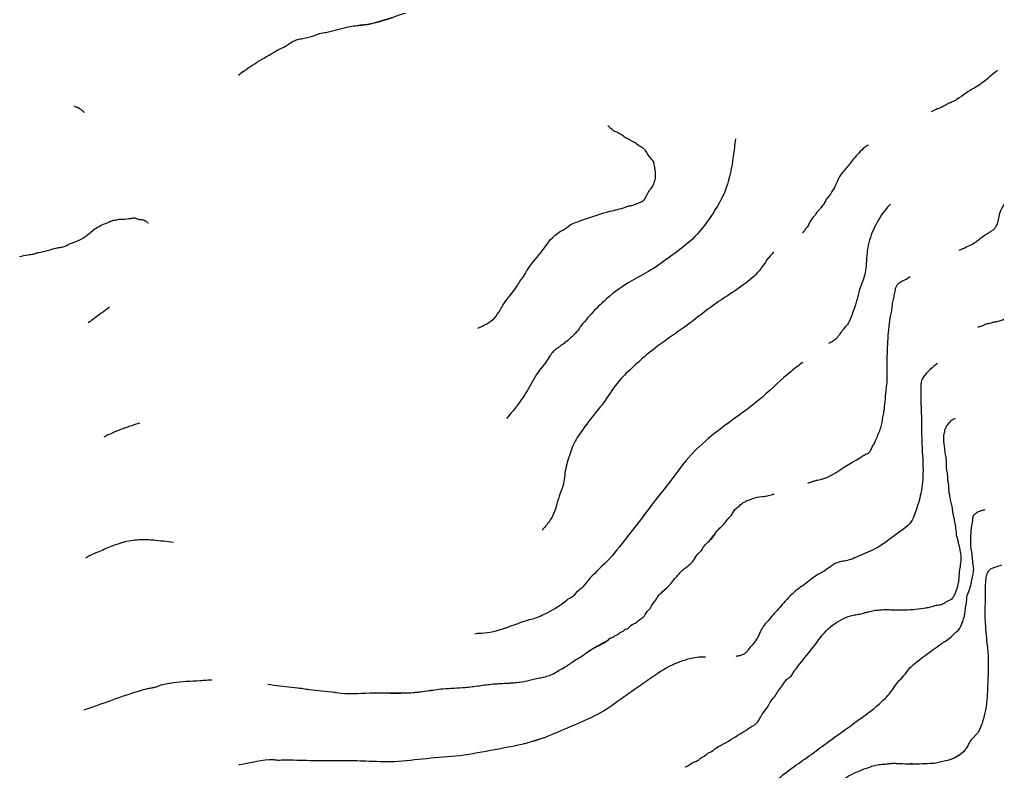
# Model space of a CAD drawing. Extents: x 366044 to 388405, y 4538112 to 4547939.
# Drawn here: x 384319.9 to 384416.5, y 4538183.7 to 4538257.9 of the extents above; entities that cross this region are included whole.
import ezdxf

# ---------------------------------------------------------------- set-up
doc = ezdxf.new("R2010")
doc.units = 0
for name, color, linetype in [('_DOSYADAN_EKLENDI', 7, 'Continuous'), ('Egri_1m', 7, 'Continuous'), ('NADI', 7, 'Continuous')]:
    doc.layers.add(name, color=color, linetype=linetype)

msp = doc.modelspace()

# ---------------------------------------------------------------- linework, layer by layer
at = {"layer": '_DOSYADAN_EKLENDI'}
for points in [[(384431.133, 4538251.52), (384430.574, 4538251.383), (384428.411, 4538249.838), (384425.773, 4538247.921), (384423.893, 4538245.786), (384422.451, 4538243.614), (384421.239, 4538241.204), (384420.359, 4538239.316), (384419.408, 4538236.755), (384418.756, 4538234.512), (384418.546, 4538232.495), (384418.337, 4538230.478), (384418.273, 4538230.186), (384418.211, 4538229.982), (384417.905, 4538229.168), (384417.604, 4538228.704), (384417.395, 4538228.444), (384416.953, 4538228.247), (384416.511, 4538228.108), (384416.1, 4538228.027), (384415.717, 4538227.916), (384415.453, 4538227.862), (384415.247, 4538227.807), (384415.158, 4538227.75), (384415.01, 4538227.664), (384414.834, 4538227.609), (384414.599, 4538227.554), (384414.543, 4538227.538)], [(384431.133, 4538251.52), (384430.574, 4538251.383), (384428.411, 4538249.838), (384425.773, 4538247.921), (384423.893, 4538245.786), (384422.451, 4538243.614), (384421.239, 4538241.204), (384420.359, 4538239.316), (384419.408, 4538236.755), (384418.756, 4538234.512), (384418.546, 4538232.495), (384418.337, 4538230.478), (384418.273, 4538230.186), (384418.211, 4538229.982), (384417.905, 4538229.168), (384417.604, 4538228.704), (384417.395, 4538228.444), (384416.953, 4538228.247), (384416.511, 4538228.108), (384416.1, 4538228.027), (384415.717, 4538227.916), (384415.453, 4538227.862), (384415.247, 4538227.807), (384415.158, 4538227.75), (384415.01, 4538227.664), (384414.834, 4538227.609), (384414.599, 4538227.554), (384414.543, 4538227.538)], [(384390.604, 4538246.141), (384390.385, 4538244.391), (384389.689, 4538241.295), (384388.175, 4538238.477), (384386.35, 4538236.25), (384384.062, 4538234.441), (384381.956, 4538233.011), (384380.062, 4538231.958), (384377.627, 4538230.122), (384376.166, 4538228.651), (384375.538, 4538227.9), (384375.028, 4538227.234), (384374.52, 4538226.656), (384374.133, 4538226.311), (384373.925, 4538226.138), (384373.747, 4538226.024), (384373.598, 4538225.88), (384373.421, 4538225.795), (384373.242, 4538225.622), (384372.916, 4538225.422), (384372.618, 4538225.134), (384372.289, 4538224.729), (384371.838, 4538224.033), (384371.268, 4538223.31), (384370.153, 4538221.481), (384369.64, 4538220.64), (384367.998, 4538218.527)], [(384390.604, 4538246.141), (384390.385, 4538244.391), (384389.689, 4538241.295), (384388.175, 4538238.477), (384386.35, 4538236.25), (384384.062, 4538234.441), (384381.956, 4538233.011), (384380.062, 4538231.958), (384377.627, 4538230.122), (384376.166, 4538228.651), (384375.538, 4538227.9), (384375.028, 4538227.234), (384374.52, 4538226.656), (384374.133, 4538226.311), (384373.925, 4538226.138), (384373.747, 4538226.024), (384373.598, 4538225.88), (384373.421, 4538225.795), (384373.242, 4538225.622), (384372.916, 4538225.422), (384372.618, 4538225.134), (384372.289, 4538224.729), (384371.838, 4538224.033), (384371.268, 4538223.31), (384370.153, 4538221.481), (384369.64, 4538220.64), (384367.998, 4538218.527)], [(384405.902, 4538239.696), (384405.546, 4538239.299), (384404.341, 4538237.414), (384403.662, 4538235.373), (384403.482, 4538233.353), (384403.321, 4538232.535), (384403.014, 4538231.69), (384402.361, 4538229.473), (384402.115, 4538228.803), (384401.719, 4538227.9), (384401.45, 4538227.582), (384400.76, 4538226.656), (384400.551, 4538226.395), (384399.778, 4538225.941)], [(384405.902, 4538239.696), (384405.546, 4538239.299), (384404.341, 4538237.414), (384403.662, 4538235.373), (384403.482, 4538233.353), (384403.321, 4538232.535), (384403.014, 4538231.69), (384402.361, 4538229.473), (384402.115, 4538228.803), (384401.719, 4538227.9), (384401.45, 4538227.582), (384400.76, 4538226.656), (384400.551, 4538226.395), (384399.778, 4538225.941)], [(384397.255, 4538224.063), (384396.099, 4538223.187), (384393.301, 4538220.683), (384390.628, 4538218.617), (384387.925, 4538216.551), (384385.719, 4538214.36), (384384.13, 4538212.276), (384382.663, 4538210.424), (384381.283, 4538208.6), (384379.845, 4538206.748), (384377.9, 4538204.406), (384376.021, 4538202.503), (384375.364, 4538201.751), (384374.888, 4538201.349), (384374.351, 4538200.83), (384374.204, 4538200.774), (384373.937, 4538200.573), (384371.685, 4538199.175), (384370.917, 4538198.836), (384370.239, 4538198.642), (384367.792, 4538197.803), (384365.526, 4538197.314), (384365.115, 4538197.291), (384364.851, 4538197.237)], [(384397.255, 4538224.063), (384396.099, 4538223.187), (384393.301, 4538220.683), (384390.628, 4538218.617), (384387.925, 4538216.551), (384385.719, 4538214.36), (384384.13, 4538212.276), (384382.663, 4538210.424), (384381.283, 4538208.6), (384379.845, 4538206.748), (384377.9, 4538204.406), (384376.021, 4538202.503), (384375.364, 4538201.751), (384374.888, 4538201.349), (384374.351, 4538200.83), (384374.204, 4538200.774), (384373.937, 4538200.573), (384371.685, 4538199.175), (384370.917, 4538198.836), (384370.239, 4538198.642), (384367.792, 4538197.803), (384365.526, 4538197.314), (384365.115, 4538197.291), (384364.851, 4538197.237)], [(384410.558, 4538223.949), (384410.209, 4538223.683), (384409.465, 4538222.992), (384408.984, 4538222.267), (384408.913, 4538221.564), (384408.899, 4538220.714), (384408.978, 4538218.456), (384409.002, 4538216.344), (384409.128, 4538213.381), (384408.915, 4538211.157), (384408.355, 4538209.231), (384408.049, 4538208.503), (384406.561, 4538207.15), (384404.603, 4538205.776), (384402.742, 4538204.928), (384402.003, 4538204.618), (384401.326, 4538204.453), (384400.797, 4538204.345), (384399.761, 4538203.746), (384399.167, 4538203.346), (384398.605, 4538203.033), (384398.041, 4538202.632), (384397.418, 4538202.144), (384396.735, 4538201.657), (384396.021, 4538201.024), (384395.334, 4538200.303), (384394.826, 4538199.695), (384394.318, 4538199.147), (384393.839, 4538198.569), (384393.451, 4538198.135), (384393.119, 4538197.584), (384392.937, 4538197.206), (384392.126, 4538196.017), (384391.856, 4538195.699), (384391.796, 4538195.583), (384391.587, 4538195.381), (384391.38, 4538195.238), (384391.173, 4538195.154), (384390.849, 4538195.071), (384390.648, 4538195.039)], [(384410.558, 4538223.949), (384410.209, 4538223.683), (384409.465, 4538222.992), (384408.984, 4538222.267), (384408.913, 4538221.564), (384408.899, 4538220.714), (384408.978, 4538218.456), (384409.002, 4538216.344), (384409.128, 4538213.381), (384408.915, 4538211.157), (384408.355, 4538209.231), (384408.049, 4538208.503), (384406.561, 4538207.15), (384404.603, 4538205.776), (384402.742, 4538204.928), (384402.003, 4538204.618), (384401.326, 4538204.453), (384400.797, 4538204.345), (384399.761, 4538203.746), (384399.167, 4538203.346), (384398.605, 4538203.033), (384398.041, 4538202.632), (384397.418, 4538202.144), (384396.735, 4538201.657), (384396.021, 4538201.024), (384395.334, 4538200.303), (384394.826, 4538199.695), (384394.318, 4538199.147), (384393.839, 4538198.569), (384393.451, 4538198.135), (384393.119, 4538197.584), (384392.937, 4538197.206), (384392.126, 4538196.017), (384391.856, 4538195.699), (384391.796, 4538195.583), (384391.587, 4538195.381), (384391.38, 4538195.238), (384391.173, 4538195.154), (384390.849, 4538195.071), (384390.648, 4538195.039)], [(384331.78, 4538218.079), (384331.303, 4538217.931), (384330.83, 4538217.774), (384330.359, 4538217.608), (384329.89, 4538217.437), (384329.048, 4538217.094), (384328.23, 4538216.703)], [(384380.745, 4538173.702), (384380.963, 4538173.718), (384381.667, 4538173.765), (384382.373, 4538173.9), (384383.228, 4538174.208), (384385.178, 4538175.055), (384386.869, 4538176.287), (384388.502, 4538177.491), (384389.215, 4538178.065), (384390.765, 4538179.564), (384392.581, 4538181.204), (384394.423, 4538182.639), (384396.176, 4538184.017), (384397.926, 4538185.249), (384399.559, 4538186.453), (384402.022, 4538188.229), (384402.764, 4538188.773), (384404.784, 4538190.323), (384405.38, 4538190.899), (384405.887, 4538191.448), (384406.308, 4538192.056), (384406.817, 4538192.693), (384407.355, 4538193.299), (384407.864, 4538193.936), (384408.519, 4538194.511), (384410.686, 4538196.117), (384410.804, 4538196.203), (384411.279, 4538196.517), (384411.872, 4538196.947), (384412.349, 4538197.408), (384412.468, 4538197.494), (384412.95, 4538198.248), (384413.26, 4538199.269), (384413.328, 4538199.854), (384413.427, 4538200.468), (384413.495, 4538201.053), (384413.741, 4538201.724), (384413.928, 4538202.395), (384414.056, 4538203.038), (384414.123, 4538203.506), (384414.127, 4538203.799), (384414.074, 4538204.093), (384414.05, 4538204.416), (384413.998, 4538204.798), (384413.975, 4538205.208), (384413.921, 4538205.502), (384413.848, 4538206.383), (384413.857, 4538206.911), (384413.895, 4538207.438), (384414.031, 4538208.52), (384414.125, 4538208.929), (384414.275, 4538209.103), (384414.483, 4538209.275), (384414.779, 4538209.417), (384415.103, 4538209.499), (384415.259, 4538209.559)], [(384387.61, 4538176.832), (384388.502, 4538177.491), (384389.215, 4538178.065), (384389.61, 4538178.433), (384389.994, 4538178.81), (384390.377, 4538179.19), (384390.765, 4538179.564), (384392.581, 4538181.204), (384394.423, 4538182.639), (384396.176, 4538184.017), (384397.926, 4538185.249), (384399.559, 4538186.453), (384402.022, 4538188.229), (384402.764, 4538188.773), (384404.784, 4538190.323), (384405.38, 4538190.899), (384405.887, 4538191.448), (384406.308, 4538192.056), (384406.817, 4538192.693), (384407.355, 4538193.299), (384407.864, 4538193.936), (384408.519, 4538194.511), (384410.686, 4538196.117), (384410.804, 4538196.203), (384411.279, 4538196.517), (384411.872, 4538196.947), (384412.349, 4538197.408), (384412.468, 4538197.494), (384412.95, 4538198.248), (384413.049, 4538198.499), (384413.138, 4538198.752), (384413.26, 4538199.269), (384413.328, 4538199.854), (384413.427, 4538200.468), (384413.495, 4538201.053), (384413.61, 4538201.391), (384413.68, 4538201.556), (384413.741, 4538201.724), (384413.928, 4538202.395), (384414.056, 4538203.038), (384414.123, 4538203.506), (384414.127, 4538203.799), (384414.074, 4538204.093), (384414.05, 4538204.416), (384413.998, 4538204.798), (384413.975, 4538205.208), (384413.921, 4538205.502), (384413.848, 4538206.383), (384413.857, 4538206.911), (384413.895, 4538207.438), (384414.031, 4538208.52), (384414.125, 4538208.929), (384414.275, 4538209.103), (384414.483, 4538209.275), (384414.779, 4538209.417), (384415.103, 4538209.499), (384415.259, 4538209.559)], [(384387.639, 4538194.972), (384387.006, 4538194.96), (384386.183, 4538194.827), (384384.118, 4538194.07), (384381.777, 4538192.556), (384379.522, 4538190.981), (384377.269, 4538189.465), (384374.905, 4538188.361), (384372.424, 4538187.289), (384369.889, 4538186.452), (384366.858, 4538185.828), (384363.389, 4538185.241), (384360.1, 4538184.945), (384356.929, 4538184.646), (384354.115, 4538184.693), (384351.682, 4538184.734), (384349.572, 4538184.74), (384346.963, 4538184.784), (384346.054, 4538184.799), (384345.438, 4538184.78), (384345.028, 4538184.816), (384341.62, 4538184.346), (384341.547, 4538184.337)], [(384387.639, 4538194.972), (384387.006, 4538194.96), (384386.183, 4538194.827), (384384.118, 4538194.07), (384381.777, 4538192.556), (384379.522, 4538190.981), (384377.269, 4538189.465), (384374.905, 4538188.361), (384372.424, 4538187.289), (384369.889, 4538186.452), (384369.678, 4538186.402)]]:
    msp.add_spline(points, degree=3, dxfattribs=at)
at = {"layer": 'Egri_1m'}
for points in [[(384341.533, 4538252.431), (384342.076, 4538252.853), (384343.787, 4538253.962), (384345.848, 4538255.123), (384346.172, 4538255.293), (384346.938, 4538255.775), (384347.379, 4538255.943), (384347.876, 4538256.051), (384349.019, 4538256.353), (384349.547, 4538256.548), (384350.162, 4538256.654), (384352.212, 4538257.174), (384354.932, 4538257.595), (384357.542, 4538258.426), (384358.305, 4538258.676), (384359.066, 4538258.838), (384359.77, 4538259.059), (384360.474, 4538259.31), (384361.147, 4538259.444), (384361.851, 4538259.695), (384362.555, 4538259.887), (384363.287, 4538260.05), (384365.399, 4538260.773), (384366.103, 4538261.023), (384367.276, 4538261.354), (384368.417, 4538261.568), (384368.944, 4538261.705), (384369.529, 4538261.811), (384371.639, 4538262.359), (384372.346, 4538262.785), (384372.669, 4538262.925), (384372.846, 4538263.01), (384373.082, 4538263.181), (384373.26, 4538263.353), (384373.437, 4538263.466), (384373.555, 4538263.552), (384373.644, 4538263.638), (384373.821, 4538263.752)], [(384349.465, 4538256.524), (384349.547, 4538256.548), (384350.162, 4538256.654), (384350.675, 4538256.78), (384351.187, 4538256.916), (384351.698, 4538257.051), (384352.212, 4538257.174), (384352.891, 4538257.285), (384353.578, 4538257.358), (384354.263, 4538257.444), (384354.932, 4538257.595), (384357.542, 4538258.426), (384358.305, 4538258.676), (384358.493, 4538258.724), (384358.685, 4538258.759), (384358.877, 4538258.793), (384359.066, 4538258.838), (384359.77, 4538259.059), (384360.474, 4538259.31), (384360.64, 4538259.351), (384360.81, 4538259.379), (384360.98, 4538259.405), (384361.147, 4538259.444), (384361.324, 4538259.504), (384361.499, 4538259.57), (384361.674, 4538259.636), (384361.851, 4538259.695), (384362.555, 4538259.887), (384363.287, 4538260.05), (384365.399, 4538260.773), (384366.103, 4538261.023), (384367.276, 4538261.354), (384367.56, 4538261.412), (384367.846, 4538261.462), (384368.132, 4538261.511), (384368.417, 4538261.568), (384368.944, 4538261.705), (384369.529, 4538261.811), (384370.594, 4538262.043), (384371.12, 4538262.186), (384371.639, 4538262.359), (384371.824, 4538262.451), (384371.996, 4538262.566), (384372.166, 4538262.684), (384372.346, 4538262.785), (384372.669, 4538262.925), (384372.846, 4538263.01), (384373.082, 4538263.181), (384373.26, 4538263.353), (384373.437, 4538263.466), (384373.555, 4538263.552), (384373.644, 4538263.638), (384373.821, 4538263.752)], [(384412.657, 4538235.144), (384413.203, 4538235.364), (384413.792, 4538235.646), (384414.383, 4538235.987), (384414.798, 4538236.331), (384415.596, 4538236.873), (384415.892, 4538237.044), (384416.158, 4538237.215), (384416.338, 4538237.504), (384416.52, 4538237.881), (384416.646, 4538238.464), (384416.833, 4538239.133), (384417.343, 4538239.914), (384417.881, 4538240.607), (384418.153, 4538241.128), (384418.215, 4538241.332), (384418.275, 4538241.419), (384418.456, 4538241.737), (384419.371, 4538244.032), (384420.578, 4538246.263), (384421.804, 4538247.85), (384423.149, 4538249.611), (384423.598, 4538250.247), (384423.778, 4538250.536), (384423.958, 4538250.796), (384424.224, 4538250.938), (384424.49, 4538251.109), (384424.785, 4538251.279), (384426.164, 4538251.548), (384427.251, 4538251.881), (384428.513, 4538252.123), (384428.836, 4538252.205), (384429.13, 4538252.317), (384429.219, 4538252.374), (384429.366, 4538252.43), (384429.484, 4538252.516), (384429.779, 4538252.657), (384429.897, 4538252.743), (384430.074, 4538252.828), (384430.28, 4538252.912), (384430.78, 4538253.05), (384431.073, 4538253.103), (384431.337, 4538253.187), (384431.544, 4538253.271), (384431.925, 4538253.352), (384432.132, 4538253.495), (384432.367, 4538253.579), (384432.545, 4538253.722), (384432.693, 4538253.807), (384432.87, 4538253.921), (384432.989, 4538254.007), (384433.195, 4538254.12), (384433.461, 4538254.291), (384433.844, 4538254.46), (384434.051, 4538254.603), (384434.229, 4538254.746), (384434.406, 4538254.831), (384434.672, 4538255.002), (384434.937, 4538255.114), (384435.114, 4538255.228), (384435.409, 4538255.37), (384435.675, 4538255.541), (384436.029, 4538255.71), (384436.619, 4538256.051), (384437.001, 4538256.162), (384437.678, 4538256.413), (384438.118, 4538256.523), (384438.82, 4538256.54), (384439.874, 4538256.61), (384441.949, 4538256.546), (384444.375, 4538256.506), (384444.756, 4538256.558), (384445.517, 4538256.604), (384446.221, 4538256.709), (384447.071, 4538256.811), (384447.481, 4538256.892), (384447.599, 4538256.949), (384447.688, 4538257.006), (384447.806, 4538257.062), (384447.982, 4538257.118), (384448.393, 4538257.199), (384448.482, 4538257.256), (384448.629, 4538257.312), (384448.747, 4538257.368), (384448.923, 4538257.424), (384449.07, 4538257.45), (384449.158, 4538257.507), (384449.304, 4538257.505), (384449.452, 4538257.59), (384449.628, 4538257.646), (384449.746, 4538257.702), (384449.835, 4538257.759), (384449.952, 4538257.786)], [(384412.657, 4538235.144), (384413.203, 4538235.364), (384413.792, 4538235.646), (384414.383, 4538235.987), (384414.798, 4538236.331), (384415.596, 4538236.873), (384415.892, 4538237.044), (384416.158, 4538237.215), (384416.338, 4538237.504), (384416.52, 4538237.881), (384416.646, 4538238.464), (384416.833, 4538239.133), (384417.343, 4538239.914), (384417.881, 4538240.607), (384418.153, 4538241.128), (384418.215, 4538241.332), (384418.275, 4538241.419), (384418.456, 4538241.737), (384419.371, 4538244.032), (384420.578, 4538246.263), (384421.804, 4538247.85), (384423.149, 4538249.611), (384423.598, 4538250.247), (384423.778, 4538250.536), (384423.958, 4538250.796), (384424.224, 4538250.938), (384424.49, 4538251.109), (384424.785, 4538251.279), (384426.164, 4538251.548), (384427.251, 4538251.881), (384428.513, 4538252.123), (384428.836, 4538252.205), (384429.13, 4538252.317), (384429.219, 4538252.374), (384429.366, 4538252.43), (384429.484, 4538252.516), (384429.779, 4538252.657), (384429.897, 4538252.743), (384430.074, 4538252.828), (384430.28, 4538252.912), (384430.78, 4538253.05), (384431.073, 4538253.103), (384431.337, 4538253.187), (384431.544, 4538253.271), (384431.925, 4538253.352), (384432.132, 4538253.495), (384432.367, 4538253.579), (384432.545, 4538253.722), (384432.693, 4538253.807), (384432.87, 4538253.921), (384432.989, 4538254.007), (384433.195, 4538254.12), (384433.461, 4538254.291), (384433.844, 4538254.46), (384434.051, 4538254.603), (384434.229, 4538254.746), (384434.406, 4538254.831), (384434.672, 4538255.002), (384434.937, 4538255.114), (384435.114, 4538255.228), (384435.409, 4538255.37), (384435.675, 4538255.541), (384436.029, 4538255.71), (384436.619, 4538256.051), (384437.001, 4538256.162), (384437.678, 4538256.413), (384438.118, 4538256.523), (384438.82, 4538256.54), (384439.874, 4538256.61), (384441.949, 4538256.546), (384444.375, 4538256.506), (384444.756, 4538256.558), (384445.517, 4538256.604), (384446.221, 4538256.709), (384447.071, 4538256.811), (384447.481, 4538256.892), (384447.599, 4538256.949), (384447.688, 4538257.006), (384447.806, 4538257.062), (384447.982, 4538257.118), (384448.393, 4538257.199), (384448.482, 4538257.256), (384448.629, 4538257.312), (384448.747, 4538257.368), (384448.923, 4538257.424), (384449.07, 4538257.45), (384449.158, 4538257.507), (384449.304, 4538257.505), (384449.452, 4538257.59), (384449.628, 4538257.646), (384449.746, 4538257.702), (384449.835, 4538257.759), (384449.952, 4538257.786)], [(384416.47, 4538252.89), (384415.174, 4538251.82), (384414.494, 4538251.335), (384413.992, 4538251.051), (384412.248, 4538249.911), (384411.894, 4538249.741), (384411.629, 4538249.629), (384411.393, 4538249.516), (384411.157, 4538249.373), (384410.685, 4538249.147), (384410.509, 4538249.092), (384410.332, 4538249.007), (384410.185, 4538248.951), (384410.066, 4538248.865), (384409.945, 4538248.796)], [(384416.47, 4538252.89), (384415.174, 4538251.82), (384414.494, 4538251.335), (384413.992, 4538251.051), (384412.248, 4538249.911), (384411.894, 4538249.741), (384411.629, 4538249.629), (384411.393, 4538249.516), (384411.157, 4538249.373), (384410.685, 4538249.147), (384410.509, 4538249.092), (384410.332, 4538249.007), (384410.185, 4538248.951), (384410.066, 4538248.865), (384409.945, 4538248.796)], [(384325.297, 4538249.391), (384325.448, 4538249.313), (384325.506, 4538249.289), (384325.565, 4538249.268), (384325.624, 4538249.247), (384325.652, 4538249.235), (384325.68, 4538249.221), (384325.753, 4538249.178), (384325.824, 4538249.131), (384325.911, 4538249.071), (384326.055, 4538248.982), (384326.142, 4538248.922), (384326.151, 4538248.913), (384326.158, 4538248.902), (384326.17, 4538248.878), (384326.182, 4538248.853), (384326.199, 4538248.833), (384326.22, 4538248.818), (384326.242, 4538248.803), (384326.264, 4538248.789), (384326.285, 4538248.774), (384326.296, 4538248.765)], [(384365.169, 4538227.446), (384366.801, 4538228.453), (384367.399, 4538229.29), (384367.73, 4538229.84), (384368.987, 4538231.544), (384369.317, 4538232.065), (384369.736, 4538232.643), (384370.068, 4538233.222), (384371.621, 4538235.213), (384372.131, 4538235.936), (384372.667, 4538236.511), (384373.2, 4538236.941), (384373.761, 4538237.253), (384374.412, 4538237.71), (384375.03, 4538237.963), (384375.824, 4538238.242), (384378.205, 4538238.991), (384379.733, 4538239.404), (384380.056, 4538239.516), (384380.379, 4538239.569), (384380.643, 4538239.652), (384380.82, 4538239.737), (384380.996, 4538239.792), (384381.144, 4538239.848), (384381.232, 4538239.905), (384381.468, 4538240.018), (384381.557, 4538240.075), (384381.646, 4538240.191), (384382.129, 4538241.06), (384382.398, 4538241.435), (384382.549, 4538241.725), (384382.642, 4538242.016), (384382.704, 4538242.249), (384382.709, 4538242.541), (384382.688, 4538243.009), (384382.607, 4538243.449), (384382.498, 4538243.919), (384382.126, 4538244.364), (384381.84, 4538244.778), (384381.554, 4538245.163), (384381.294, 4538245.342), (384381.091, 4538245.463), (384380.716, 4538245.732), (384380.426, 4538245.883), (384380.137, 4538246.063), (384379.759, 4538246.245), (384379.355, 4538246.544), (384378.978, 4538246.726), (384378.775, 4538246.846), (384378.486, 4538246.997), (384378.342, 4538247.146), (384378.198, 4538247.265), (384378.083, 4538247.384), (384378.003, 4538247.44)], [(384365.169, 4538227.446), (384366.801, 4538228.453), (384367.399, 4538229.29), (384367.73, 4538229.84), (384368.987, 4538231.544), (384369.317, 4538232.065), (384369.736, 4538232.643), (384370.068, 4538233.222), (384371.621, 4538235.213), (384372.131, 4538235.936), (384372.667, 4538236.511), (384373.2, 4538236.941), (384373.761, 4538237.253), (384374.412, 4538237.71), (384375.03, 4538237.963), (384375.824, 4538238.242), (384378.205, 4538238.991), (384379.733, 4538239.404), (384380.056, 4538239.516), (384380.379, 4538239.569), (384380.643, 4538239.652), (384380.82, 4538239.737), (384380.996, 4538239.792), (384381.144, 4538239.848), (384381.232, 4538239.905), (384381.468, 4538240.018), (384381.557, 4538240.075), (384381.646, 4538240.191), (384382.129, 4538241.06), (384382.398, 4538241.435), (384382.549, 4538241.725), (384382.642, 4538242.016), (384382.704, 4538242.249), (384382.709, 4538242.541), (384382.688, 4538243.009), (384382.607, 4538243.449), (384382.498, 4538243.919), (384382.126, 4538244.364), (384381.84, 4538244.778), (384381.554, 4538245.163), (384381.294, 4538245.342), (384381.091, 4538245.463), (384380.716, 4538245.732), (384380.426, 4538245.883), (384380.137, 4538246.063), (384379.759, 4538246.245), (384379.355, 4538246.544), (384378.978, 4538246.726), (384378.775, 4538246.846), (384378.486, 4538246.997), (384378.342, 4538247.146), (384378.198, 4538247.265), (384378.083, 4538247.384), (384378.003, 4538247.44)], [(384403.712, 4538245.52), (384403.399, 4538245.323), (384402.775, 4538244.719), (384402.268, 4538244.172), (384401.88, 4538243.652), (384401.521, 4538243.22), (384400.834, 4538242.325), (384400.379, 4538241.339), (384400.138, 4538240.933), (384399.868, 4538240.528), (384399.57, 4538240.153), (384399.358, 4538239.748), (384399.059, 4538239.373), (384398.85, 4538239.084), (384398.612, 4538238.854), (384398.521, 4538238.68), (384398.283, 4538238.421), (384397.802, 4538237.61), (384397.711, 4538237.436), (384397.503, 4538237.235), (384397.442, 4538237.09), (384397.204, 4538236.86)], [(384403.712, 4538245.52), (384403.399, 4538245.323), (384402.775, 4538244.719), (384402.268, 4538244.172), (384401.88, 4538243.652), (384401.521, 4538243.22), (384400.834, 4538242.325), (384400.379, 4538241.339), (384400.138, 4538240.933), (384399.868, 4538240.528), (384399.57, 4538240.153), (384399.358, 4538239.748), (384399.059, 4538239.373), (384398.85, 4538239.084), (384398.612, 4538238.854), (384398.521, 4538238.68), (384398.283, 4538238.421), (384397.802, 4538237.61), (384397.711, 4538237.436), (384397.503, 4538237.235), (384397.442, 4538237.09), (384397.204, 4538236.86)], [(384319.907, 4538234.521), (384320.736, 4538234.692), (384321.293, 4538234.771), (384321.427, 4538234.806), (384321.558, 4538234.852), (384321.689, 4538234.899), (384321.822, 4538234.937), (384322.408, 4538235.044), (384323.466, 4538235.348), (384323.678, 4538235.391), (384323.893, 4538235.421), (384324.107, 4538235.455), (384324.317, 4538235.509), (384324.7, 4538235.707), (384324.949, 4538235.807), (384325.201, 4538235.9), (384325.453, 4538235.994), (384325.701, 4538236.1), (384326.558, 4538236.612), (384326.973, 4538236.956), (384328.037, 4538237.64), (384328.714, 4538237.921), (384328.832, 4538237.977), (384328.949, 4538238.004), (384329.067, 4538238.061), (384329.302, 4538238.115), (384329.478, 4538238.142), (384329.713, 4538238.196), (384330.122, 4538238.219), (384330.884, 4538238.294), (384331.06, 4538238.32), (384331.381, 4538238.314), (384331.526, 4538238.254), (384331.759, 4538238.191), (384332.255, 4538238.095), (384332.342, 4538238.035), (384332.486, 4538237.945), (384332.572, 4538237.827), (384332.59, 4538237.8)], [(384394.389, 4538234.979), (384394.217, 4538234.805), (384392.931, 4538233.102), (384391.417, 4538231.753), (384389.583, 4538230.497), (384388.726, 4538229.927), (384386.416, 4538228.182), (384384.107, 4538226.525), (384381.827, 4538224.809), (384380.165, 4538223.317), (384379.481, 4538222.656), (384378.914, 4538221.993), (384377.567, 4538220.086), (384377.148, 4538219.537), (384376.671, 4538218.961), (384375.205, 4538216.968), (384374.784, 4538216.302), (384373.956, 4538214.007), (384373.766, 4538213.133), (384373.664, 4538212.286), (384373.477, 4538211.617), (384373.202, 4538210.862), (384372.525, 4538208.885), (384372.225, 4538208.393), (384371.503, 4538207.48)], [(384394.389, 4538234.979), (384394.217, 4538234.805), (384392.931, 4538233.102), (384391.417, 4538231.753), (384389.583, 4538230.497), (384388.726, 4538229.927), (384386.416, 4538228.182), (384384.107, 4538226.525), (384381.827, 4538224.809), (384380.165, 4538223.317), (384379.481, 4538222.656), (384378.914, 4538221.993), (384377.567, 4538220.086), (384377.148, 4538219.537), (384376.671, 4538218.961), (384375.205, 4538216.968), (384374.784, 4538216.302), (384373.956, 4538214.007), (384373.766, 4538213.133), (384373.664, 4538212.286), (384373.477, 4538211.617), (384373.202, 4538210.862), (384372.525, 4538208.885), (384372.225, 4538208.393), (384371.503, 4538207.48)], [(384397.762, 4538212.148), (384398.049, 4538212.258), (384398.373, 4538212.369), (384398.696, 4538212.451), (384398.989, 4538212.505), (384401.438, 4538213.78), (384402.087, 4538214.178), (384402.589, 4538214.462), (384403.18, 4538214.832), (384403.476, 4538215.003), (384403.741, 4538215.115), (384404.101, 4538215.694), (384404.312, 4538216.07), (384404.494, 4538216.477), (384404.952, 4538217.609), (384405.174, 4538218.658), (384405.271, 4538219.212), (384405.48, 4538221.226), (384405.549, 4538221.839), (384405.586, 4538224.06), (384405.684, 4538226.426), (384405.958, 4538228.761), (384406.02, 4538229.023), (384406.089, 4538229.607), (384406.186, 4538230.16), (384406.249, 4538230.422), (384406.282, 4538230.685), (384406.408, 4538231.209), (384406.472, 4538231.53), (384406.532, 4538231.616), (384406.622, 4538231.761), (384406.711, 4538231.877), (384406.86, 4538231.991), (384407.036, 4538232.076), (384407.872, 4538232.545)], [(384397.762, 4538212.148), (384398.049, 4538212.258), (384398.373, 4538212.369), (384398.696, 4538212.451), (384398.989, 4538212.505), (384401.438, 4538213.78), (384402.087, 4538214.178), (384402.589, 4538214.462), (384403.18, 4538214.832), (384403.476, 4538215.003), (384403.741, 4538215.115), (384404.101, 4538215.694), (384404.312, 4538216.07), (384404.494, 4538216.477), (384404.952, 4538217.609), (384405.174, 4538218.658), (384405.271, 4538219.212), (384405.48, 4538221.226), (384405.549, 4538221.839), (384405.586, 4538224.06), (384405.684, 4538226.426), (384405.958, 4538228.761), (384406.02, 4538229.023), (384406.089, 4538229.607), (384406.186, 4538230.16), (384406.249, 4538230.422), (384406.282, 4538230.685), (384406.408, 4538231.209), (384406.472, 4538231.53), (384406.532, 4538231.616), (384406.622, 4538231.761), (384406.711, 4538231.877), (384406.86, 4538231.991), (384407.036, 4538232.076), (384407.872, 4538232.545)], [(384328.78, 4538229.517), (384327.179, 4538228.327), (384326.694, 4538227.974)], [(384344.423, 4538192.29), (384345.608, 4538192.145), (384347.913, 4538191.872), (384348.525, 4538191.774), (384351.006, 4538191.499), (384351.21, 4538191.466), (384354.514, 4538191.44), (384358.549, 4538191.46), (384361.714, 4538191.846), (384363.909, 4538191.984), (384366.663, 4538192.318), (384368.858, 4538192.457), (384369.474, 4538192.534), (384370.53, 4538192.75), (384371.088, 4538192.887), (384371.616, 4538192.995), (384372.233, 4538193.16), (384372.822, 4538193.443), (384373.324, 4538193.756), (384373.855, 4538194.039), (384374.802, 4538194.696), (384375.304, 4538194.98), (384376.31, 4538195.694), (384378.052, 4538196.688), (384378.23, 4538196.831), (384378.495, 4538196.944), (384378.672, 4538197.058), (384378.879, 4538197.171), (384379.056, 4538197.256), (384379.233, 4538197.399), (384379.499, 4538197.541), (384379.677, 4538197.684), (384379.912, 4538197.768), (384380.09, 4538197.911), (384380.268, 4538198.084), (384380.859, 4538198.424), (384381.155, 4538198.683), (384381.54, 4538198.969), (384381.81, 4538199.373), (384382.168, 4538199.777), (384382.469, 4538200.269), (384382.768, 4538200.673), (384382.978, 4538200.991), (384383.959, 4538201.939), (384384.197, 4538202.199), (384384.286, 4538202.314), (384384.406, 4538202.487), (384384.853, 4538202.977), (384385.151, 4538203.323), (384385.538, 4538203.696), (384385.893, 4538203.954), (384386.19, 4538204.212), (384386.458, 4538204.5), (384386.818, 4538205.078), (384387.234, 4538205.481), (384387.535, 4538205.973), (384388.04, 4538206.461), (384388.847, 4538207.471), (384389.65, 4538208.335), (384389.949, 4538208.71), (384390.217, 4538208.998), (384390.428, 4538209.374), (384391.023, 4538209.949), (384391.2, 4538210.092), (384391.289, 4538210.149), (384391.378, 4538210.235), (384391.555, 4538210.32), (384391.732, 4538210.434), (384391.997, 4538210.517), (384392.291, 4538210.629), (384393.23, 4538210.818), (384393.758, 4538210.897), (384394.257, 4538211.035), (384394.412, 4538211.067)], [(384347.2, 4538191.957), (384347.913, 4538191.872), (384348.525, 4538191.774), (384351.006, 4538191.499), (384351.21, 4538191.466), (384354.514, 4538191.44), (384358.549, 4538191.46), (384359.343, 4538191.52), (384360.133, 4538191.63), (384360.922, 4538191.752), (384361.714, 4538191.846), (384363.909, 4538191.984), (384364.598, 4538192.06), (384365.286, 4538192.151), (384365.974, 4538192.242), (384366.663, 4538192.318), (384367.211, 4538192.359), (384367.76, 4538192.388), (384368.31, 4538192.417), (384368.858, 4538192.457), (384369.474, 4538192.534), (384370.53, 4538192.75), (384371.088, 4538192.887), (384371.616, 4538192.995), (384372.233, 4538193.16), (384372.822, 4538193.443), (384373.324, 4538193.756), (384373.855, 4538194.039), (384374.097, 4538194.197), (384374.33, 4538194.366), (384374.563, 4538194.536), (384374.802, 4538194.696), (384375.304, 4538194.98), (384376.31, 4538195.694), (384376.739, 4538195.953), (384377.179, 4538196.195), (384377.62, 4538196.435), (384378.052, 4538196.688), (384378.23, 4538196.831), (384378.495, 4538196.944), (384378.672, 4538197.058), (384378.879, 4538197.171), (384379.056, 4538197.256), (384379.233, 4538197.399), (384379.499, 4538197.541), (384379.677, 4538197.684), (384379.912, 4538197.768), (384380.09, 4538197.911), (384380.268, 4538198.084), (384380.409, 4538198.178), (384380.562, 4538198.255), (384380.716, 4538198.332), (384380.859, 4538198.424), (384381.155, 4538198.683), (384381.54, 4538198.969), (384381.81, 4538199.373), (384382.168, 4538199.777), (384382.469, 4538200.269), (384382.768, 4538200.673), (384382.978, 4538200.991), (384383.459, 4538201.474), (384383.714, 4538201.702), (384383.959, 4538201.939), (384384.197, 4538202.199), (384384.286, 4538202.314), (384384.406, 4538202.487), (384384.853, 4538202.977), (384385.151, 4538203.323), (384385.538, 4538203.696), (384385.893, 4538203.954), (384386.19, 4538204.212), (384386.458, 4538204.5), (384386.556, 4538204.639), (384386.64, 4538204.788), (384386.724, 4538204.937), (384386.818, 4538205.078), (384386.916, 4538205.184), (384387.025, 4538205.28), (384387.135, 4538205.376), (384387.234, 4538205.481), (384387.314, 4538205.6), (384387.382, 4538205.728), (384387.452, 4538205.856), (384387.535, 4538205.973), (384387.657, 4538206.098), (384387.788, 4538206.216), (384387.919, 4538206.334), (384388.04, 4538206.461), (384388.847, 4538207.471), (384389.65, 4538208.335), (384389.949, 4538208.71), (384390.217, 4538208.998), (384390.276, 4538209.087), (384390.321, 4538209.186), (384390.368, 4538209.285), (384390.428, 4538209.374), (384391.023, 4538209.949), (384391.2, 4538210.092), (384391.289, 4538210.149), (384391.378, 4538210.235), (384391.555, 4538210.32), (384391.732, 4538210.434), (384391.997, 4538210.517), (384392.291, 4538210.629), (384393.23, 4538210.818), (384393.758, 4538210.897), (384394.257, 4538211.035), (384394.412, 4538211.067)], [(384335.093, 4538206.284), (384333.129, 4538206.505), (384332.516, 4538206.544), (384331.843, 4538206.555), (384331.111, 4538206.48), (384330.319, 4538206.347), (384329.974, 4538206.246), (384329.634, 4538206.134), (384328.964, 4538205.886), (384327.642, 4538205.34), (384326.876, 4538205.002), (384326.429, 4538204.754)], [(384416.867, 4538204.047), (384416.274, 4538203.845), (384415.921, 4538203.733), (384415.624, 4538203.504), (384415.443, 4538203.185), (384415.318, 4538202.719), (384415.275, 4538201.9), (384415.239, 4538199.734), (384415.23, 4538199.207), (384415.25, 4538198.621), (384415.445, 4538196.276), (384415.521, 4538195.601), (384415.566, 4538194.81), (384415.531, 4538192.673), (384415.406, 4538190.48), (384415.306, 4538189.72), (384415.18, 4538189.196), (384414.779, 4538187.973), (384414.507, 4538187.48), (384414.119, 4538187.047), (384413.701, 4538186.527), (384413.489, 4538186.121), (384413.279, 4538185.802), (384411.534, 4538184.778), (384410.917, 4538184.642), (384410.388, 4538184.504), (384409.802, 4538184.456), (384408.777, 4538184.414), (384406.523, 4538184.452), (384406.084, 4538184.46), (384405.674, 4538184.408), (384405.087, 4538184.359), (384404.471, 4538184.282), (384403.912, 4538184.116), (384401.849, 4538183.243), (384399.625, 4538181.553), (384398.942, 4538180.979), (384398.346, 4538180.345), (384397.957, 4538179.854), (384397.539, 4538179.392), (384397.299, 4538179.045), (384396.637, 4538177.944), (384396.456, 4538177.625), (384396.188, 4538177.336), (384396.066, 4538177.046), (384395.885, 4538176.756), (384395.765, 4538176.582), (384395.615, 4538176.321), (384395.404, 4538176.003), (384395.283, 4538175.741), (384394.712, 4538174.844), (384394.502, 4538174.554), (384394.381, 4538174.351), (384394.261, 4538174.178), (384394.081, 4538173.888), (384393.811, 4538173.512), (384393.543, 4538173.224), (384393.333, 4538172.935), (384393.036, 4538172.647), (384392.768, 4538172.417), (384392.503, 4538172.304), (384392.208, 4538172.163), (384391.971, 4538171.991), (384391.793, 4538171.848), (384391.674, 4538171.762), (384391.585, 4538171.676), (384391.438, 4538171.62), (384391.349, 4538171.563), (384391.112, 4538171.391), (384391.023, 4538171.305), (384390.875, 4538171.249), (384390.697, 4538171.105), (384390.431, 4538170.963), (384390.224, 4538170.82), (384389.957, 4538170.62), (384389.868, 4538170.563), (384389.631, 4538170.391), (384388.774, 4538169.908), (384388.509, 4538169.795), (384388.391, 4538169.71), (384388.184, 4538169.596), (384387.917, 4538169.425), (384387.531, 4538169.051), (384386.966, 4538168.562), (384386.671, 4538168.392), (384386.346, 4538168.251), (384386.021, 4538168.051), (384385.606, 4538167.766), (384385.427, 4538167.666)], [(384416.867, 4538204.047), (384416.274, 4538203.845), (384415.921, 4538203.733), (384415.624, 4538203.504), (384415.443, 4538203.185), (384415.318, 4538202.719), (384415.275, 4538201.9), (384415.239, 4538199.734), (384415.23, 4538199.207), (384415.25, 4538198.621), (384415.445, 4538196.276), (384415.521, 4538195.601), (384415.566, 4538194.81), (384415.531, 4538192.673), (384415.406, 4538190.48), (384415.306, 4538189.72), (384415.18, 4538189.196), (384414.779, 4538187.973), (384414.507, 4538187.48), (384414.119, 4538187.047), (384413.701, 4538186.527), (384413.489, 4538186.121), (384413.279, 4538185.802), (384412.903, 4538185.442), (384412.479, 4538185.153), (384411.534, 4538184.778), (384410.917, 4538184.642), (384410.388, 4538184.504), (384409.802, 4538184.456), (384408.777, 4538184.414), (384407.845, 4538184.43)], [(384326.293, 4538189.761), (384329.093, 4538190.755), (384331.74, 4538191.646), (384332.533, 4538191.867), (384332.715, 4538191.905), (384332.899, 4538191.934), (384333.084, 4538191.963), (384333.266, 4538192.001), (384333.422, 4538192.051), (384333.575, 4538192.113), (384333.727, 4538192.175), (384333.884, 4538192.224), (384334.5, 4538192.36), (384335.087, 4538192.467), (384337.721, 4538192.657), (384338.366, 4538192.705), (384338.899, 4538192.732)]]:
    msp.add_spline(points, degree=3, dxfattribs=at)
at = {"layer": 'NADI'}
msp.add_spline([(384385.657, 4538184.112), (384385.679, 4538184.124), (384386.093, 4538184.38), (384386.565, 4538184.635), (384386.949, 4538184.804), (384387.246, 4538185.063), (384387.54, 4538185.204), (384387.748, 4538185.376), (384388.014, 4538185.547), (384388.339, 4538185.717), (384388.665, 4538185.975), (384389.197, 4538186.288), (384391.059, 4538187.398), (384391.798, 4538187.854), (384392.183, 4538188.11), (384392.478, 4538188.281), (384392.597, 4538188.367), (384392.775, 4538188.539), (384393.077, 4538189.061), (384393.257, 4538189.35), (384393.826, 4538190.131), (384394.127, 4538190.652), (384394.546, 4538191.172), (384394.877, 4538191.722), (384395.295, 4538192.242), (384395.685, 4538192.791), (384395.921, 4538192.934), (384396.1, 4538193.106), (384396.31, 4538193.424), (384396.729, 4538194.002), (384398.463, 4538196.197), (384399.985, 4538197.956), (384400.814, 4538198.527), (384401.728, 4538198.98), (384402.228, 4538199.118), (384402.756, 4538199.197), (384403.255, 4538199.305), (384403.579, 4538199.417), (384403.99, 4538199.498), (384404.255, 4538199.581), (384404.841, 4538199.63), (384405.046, 4538199.656), (384406.509, 4538199.631), (384406.919, 4538199.654), (384407.328, 4538199.647), (384409.438, 4538199.845), (384409.878, 4538199.926), (384410.437, 4538200.092), (384410.936, 4538200.171), (384411.319, 4538200.37), (384411.615, 4538200.54), (384411.88, 4538200.653), (384412.148, 4538200.941), (384412.33, 4538201.318), (384412.483, 4538201.725), (384412.576, 4538202.045), (384412.673, 4538202.541), (384412.746, 4538203.447), (384412.812, 4538203.885), (384412.837, 4538205.376), (384412.783, 4538205.611), (384412.729, 4538205.905), (384412.646, 4538206.199), (384412.565, 4538206.58), (384412.482, 4538206.904), (384412.378, 4538207.666), (384412.272, 4538208.311), (384412.083, 4538209.251), (384412.005, 4538209.837), (384411.867, 4538210.366), (384411.788, 4538210.865), (384411.707, 4538211.246), (384411.686, 4538211.744), (384411.634, 4538212.155), (384411.581, 4538212.477), (384411.534, 4538213.18), (384411.48, 4538213.444), (384411.431, 4538214.03), (384411.438, 4538214.411), (384411.359, 4538214.968), (384411.306, 4538215.261), (384411.281, 4538215.554), (384411.18, 4538216.492), (384411.185, 4538216.814), (384411.25, 4538217.164), (384411.281, 4538217.28), (384411.314, 4538217.485), (384411.374, 4538217.571), (384411.435, 4538217.717), (384411.495, 4538217.833), (384411.584, 4538217.919), (384411.704, 4538218.092), (384411.793, 4538218.179), (384411.884, 4538218.323), (384412.002, 4538218.409), (384412.179, 4538218.494), (384412.327, 4538218.579)], degree=3, dxfattribs=at)
msp.add_spline([(384385.657, 4538184.112), (384385.679, 4538184.124), (384386.093, 4538184.38), (384386.565, 4538184.635), (384386.949, 4538184.804), (384387.246, 4538185.063), (384387.54, 4538185.204), (384387.748, 4538185.376), (384388.014, 4538185.547), (384388.339, 4538185.717), (384388.665, 4538185.975), (384389.197, 4538186.288), (384391.059, 4538187.398), (384391.798, 4538187.854), (384392.183, 4538188.11), (384392.478, 4538188.281), (384392.597, 4538188.367), (384392.775, 4538188.539), (384393.077, 4538189.061), (384393.257, 4538189.35), (384393.826, 4538190.131), (384394.127, 4538190.652), (384394.546, 4538191.172), (384394.877, 4538191.722), (384395.295, 4538192.242), (384395.685, 4538192.791), (384395.921, 4538192.934), (384396.1, 4538193.106), (384396.31, 4538193.424), (384396.729, 4538194.002), (384398.463, 4538196.197), (384399.985, 4538197.956), (384400.814, 4538198.527), (384401.728, 4538198.98), (384402.228, 4538199.118), (384402.756, 4538199.197), (384403.255, 4538199.305), (384403.579, 4538199.417), (384403.99, 4538199.498), (384404.255, 4538199.581), (384404.841, 4538199.63), (384405.046, 4538199.656), (384406.509, 4538199.631), (384406.919, 4538199.654), (384407.328, 4538199.647), (384409.438, 4538199.845), (384409.878, 4538199.926), (384410.437, 4538200.092), (384410.936, 4538200.171), (384411.319, 4538200.37), (384411.615, 4538200.54), (384411.88, 4538200.653), (384412.148, 4538200.941), (384412.33, 4538201.318), (384412.483, 4538201.725), (384412.576, 4538202.045), (384412.673, 4538202.541), (384412.746, 4538203.447), (384412.812, 4538203.885), (384412.837, 4538205.376), (384412.783, 4538205.611), (384412.729, 4538205.905), (384412.646, 4538206.199), (384412.565, 4538206.58), (384412.482, 4538206.904), (384412.378, 4538207.666), (384412.272, 4538208.311), (384412.083, 4538209.251), (384412.005, 4538209.837), (384411.867, 4538210.366), (384411.788, 4538210.865), (384411.707, 4538211.246), (384411.686, 4538211.744), (384411.634, 4538212.155), (384411.581, 4538212.477), (384411.534, 4538213.18), (384411.48, 4538213.444), (384411.431, 4538214.03), (384411.438, 4538214.411), (384411.359, 4538214.968), (384411.306, 4538215.261), (384411.281, 4538215.554), (384411.18, 4538216.492), (384411.185, 4538216.814), (384411.25, 4538217.164), (384411.281, 4538217.28), (384411.314, 4538217.485), (384411.374, 4538217.571), (384411.435, 4538217.717), (384411.495, 4538217.833), (384411.584, 4538217.919), (384411.704, 4538218.092), (384411.793, 4538218.179), (384411.884, 4538218.323), (384412.002, 4538218.409), (384412.179, 4538218.494), (384412.327, 4538218.579)], degree=3, dxfattribs=at)

doc.saveas('drawing.dxf')
